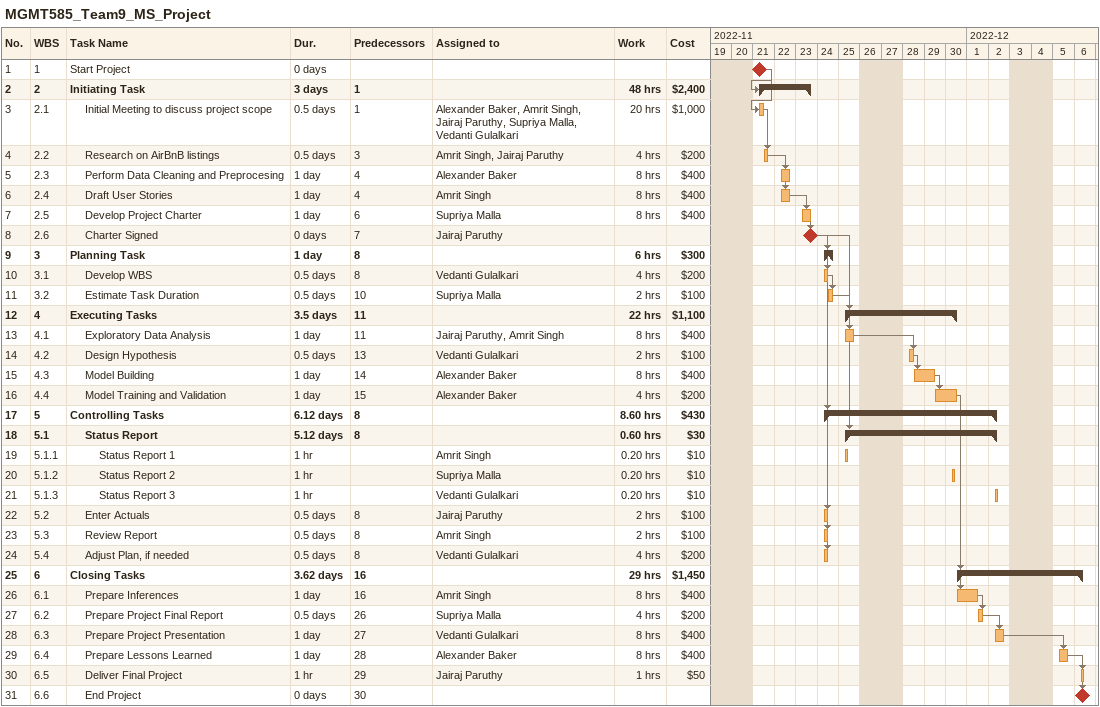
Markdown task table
MGMT585_Team9_MS_Project

| ID | WBS | Task | Duration | Start | Finish | Predecessors | Resources | Work (h) | Cost ($) |
|---|---|---|---|---|---|---|---|---|---|
| 1 | 1 | Start Project | 0d | 2022-11-21 | 2022-11-21 |  |  |  |  |
| 2 | 2 | **Initiating Task** | 3d | 2022-11-21 | 2022-11-23 | 1 |  | 48 | 2400 |
| 3 | 2.1 | Initial Meeting to discuss project scope | 0.5d | 2022-11-21 | 2022-11-21 | 1 | Alexander Baker, Amrit Singh, Jairaj Paruthy, Supriya Malla, Vedanti Gulalkari | 20 | 1000 |
| 4 | 2.2 | Research on AirBnB listings | 0.5d | 2022-11-21 | 2022-11-21 | 3 | Amrit Singh, Jairaj Paruthy | 4 | 200 |
| 5 | 2.3 | Perform Data Cleaning and Preprocesing | 1d | 2022-11-22 | 2022-11-22 | 4 | Alexander Baker | 8 | 400 |
| 6 | 2.4 | Draft User Stories | 1d | 2022-11-22 | 2022-11-22 | 4 | Amrit Singh | 8 | 400 |
| 7 | 2.5 | Develop Project Charter | 1d | 2022-11-23 | 2022-11-23 | 6 | Supriya Malla | 8 | 400 |
| 8 | 2.6 | Charter Signed | 0d | 2022-11-23 | 2022-11-23 | 7 | Jairaj Paruthy |  |  |
| 9 | 3 | **Planning Task** | 1d | 2022-11-24 | 2022-11-24 | 8 |  | 6 | 300 |
| 10 | 3.1 | Develop WBS | 0.5d | 2022-11-24 | 2022-11-24 | 8 | Vedanti Gulalkari | 4 | 200 |
| 11 | 3.2 | Estimate Task Duration | 0.5d | 2022-11-24 | 2022-11-24 | 10 | Supriya Malla | 2 | 100 |
| 12 | 4 | **Executing Tasks** | 3.5d | 2022-11-25 | 2022-11-30 | 11 |  | 22 | 1100 |
| 13 | 4.1 | Exploratory Data Analysis | 1d | 2022-11-25 | 2022-11-25 | 11 | Jairaj Paruthy, Amrit Singh | 8 | 400 |
| 14 | 4.2 | Design Hypothesis | 0.5d | 2022-11-28 | 2022-11-28 | 13 | Vedanti Gulalkari | 2 | 100 |
| 15 | 4.3 | Model Building | 1d | 2022-11-28 | 2022-11-29 | 14 | Alexander Baker | 8 | 400 |
| 16 | 4.4 | Model Training and Validation | 1d | 2022-11-29 | 2022-11-30 | 15 | Alexander Baker | 4 | 200 |
| 17 | 5 | **Controlling Tasks** | 6.12d | 2022-11-24 | 2022-12-02 | 8 |  | 8.60 | 430 |
| 18 | 5.1 | **Status Report** | 5.12d | 2022-11-25 | 2022-12-02 | 8 |  | 0.60 | 30 |
| 19 | 5.1.1 | Status Report 1 | 1h | 2022-11-25 | 2022-11-25 |  | Amrit Singh | 0.20 | 10 |
| 20 | 5.1.2 | Status Report 2 | 1h | 2022-11-30 | 2022-11-30 |  | Supriya Malla | 0.20 | 10 |
| 21 | 5.1.3 | Status Report 3 | 1h | 2022-12-02 | 2022-12-02 |  | Vedanti Gulalkari | 0.20 | 10 |
| 22 | 5.2 | Enter Actuals | 0.5d | 2022-11-24 | 2022-11-24 | 8 | Jairaj Paruthy | 2 | 100 |
| 23 | 5.3 | Review Report | 0.5d | 2022-11-24 | 2022-11-24 | 8 | Amrit Singh | 2 | 100 |
| 24 | 5.4 | Adjust Plan, if needed | 0.5d | 2022-11-24 | 2022-11-24 | 8 | Vedanti Gulalkari | 4 | 200 |
| 25 | 6 | **Closing Tasks** | 3.62d | 2022-11-30 | 2022-12-06 | 16 |  | 29 | 1450 |
| 26 | 6.1 | Prepare Inferences | 1d | 2022-11-30 | 2022-12-01 | 16 | Amrit Singh | 8 | 400 |
| 27 | 6.2 | Prepare Project Final Report | 0.5d | 2022-12-01 | 2022-12-01 | 26 | Supriya Malla | 4 | 200 |
| 28 | 6.3 | Prepare Project Presentation | 1d | 2022-12-02 | 2022-12-02 | 27 | Vedanti Gulalkari | 8 | 400 |
| 29 | 6.4 | Prepare Lessons Learned | 1d | 2022-12-05 | 2022-12-05 | 28 | Alexander Baker | 8 | 400 |
| 30 | 6.5 | Deliver Final Project | 1h | 2022-12-06 | 2022-12-06 | 29 | Jairaj Paruthy | 1 | 50 |
| 31 | 6.6 | End Project | 0d | 2022-12-06 | 2022-12-06 | 30 |  |  |  |
